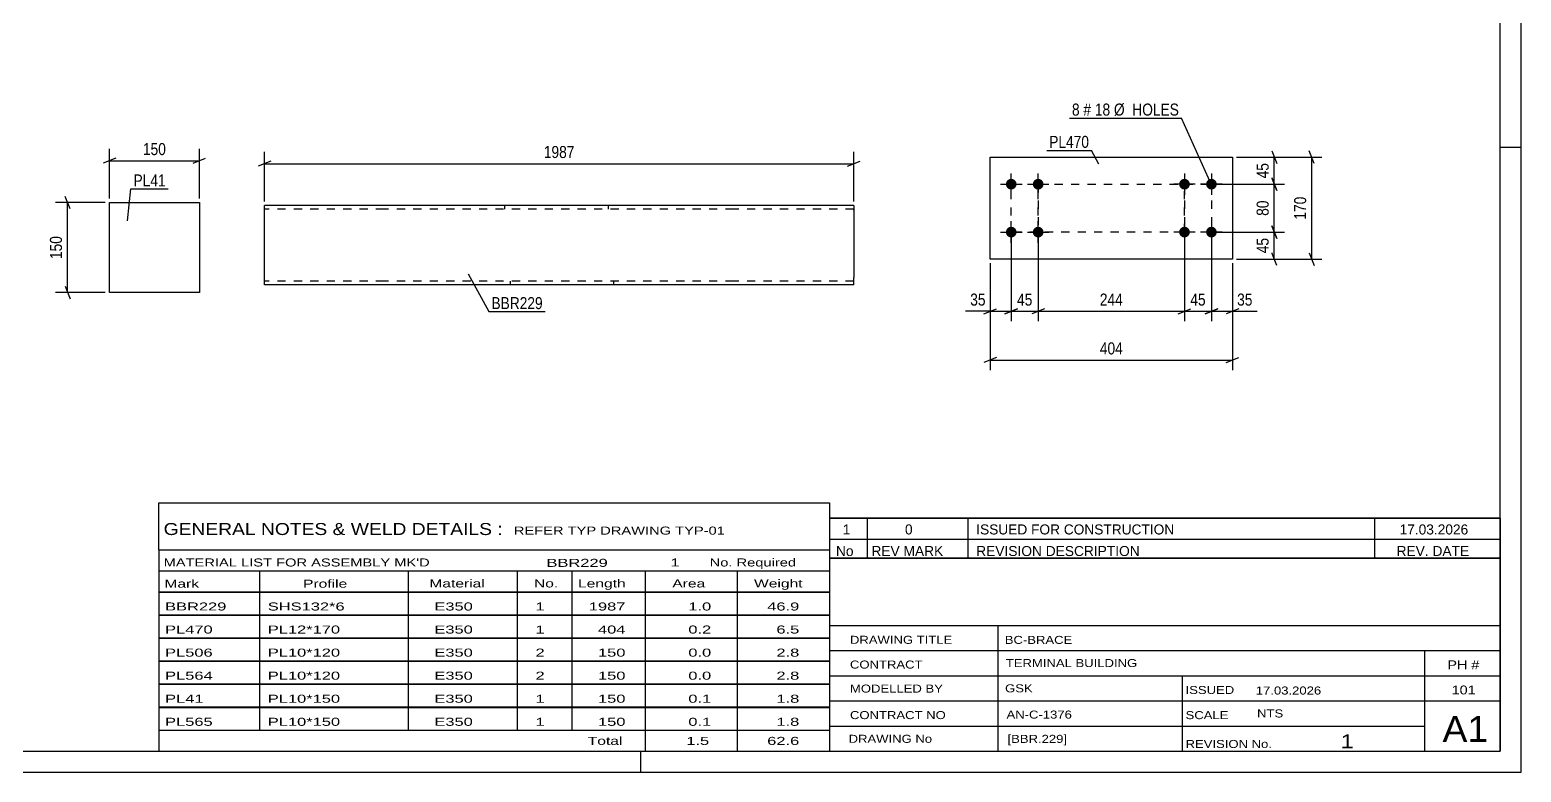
# Model space of a CAD drawing. Header units: millimetres. Extents: x 0 to 594, y 0 to 420.
# Drawn here: x 238.2 to 594, y 0 to 177.1 of the extents above; entities that cross this region are included whole.
import ezdxf

# ---------------------------------------------------------------- set-up
doc = ezdxf.new("R2010")
doc.units = ezdxf.units.MM
doc.linetypes.add('DXK_LINE_DOT2', pattern=[3.9198, 1.9599, -1.9599])
doc.styles.add('Arial Narrow', font='ARIALN.TTF', dxfattribs={"height": 0.2})

# ---------------------------------------------------------------- blocks, each defined once
blk = doc.blocks.new('Unknown-585637034-1129')
at = {"color": 5, "linetype": 'Continuous'}
for p, q in [((594, 0), (594, 420)), ((589, 5), (589, 415)), ((594, 149), (589, 149)), ((5, 5), (589, 5)), ((384, 0), (384, 5)), ((0, 0), (594, 0))]:
    blk.add_line(p, q, dxfattribs=at)
blk = doc.blocks.new('Part-585637034-5810 - 5809')
at = {"color": 2, "linetype": 'Continuous'}
for p, q in [((467.35, 146.66), (525.11, 146.66)), ((467.35, 122.38), (467.35, 146.66)), ((525.11, 146.66), (525.11, 122.38)), ((525.11, 122.38), (467.35, 122.38))]:
    blk.add_line(p, q, dxfattribs=at)
blk = doc.blocks.new('Bolt-585637034-5811 - 5809')
at = {"linetype": 'Continuous'}
for points in [[(513.68, 138.95, -1), (513.68, 141.52, -1)], [(520.11, 138.95, -1), (520.11, 141.52, -1)], [(513.68, 127.52, -1), (513.68, 130.09, -1)], [(520.11, 127.52, -1), (520.11, 130.09, -1)]]:
    blk.add_hatch(color=1, dxfattribs=at).paths.add_polyline_path(points)
at = {"color": 1, "linetype": 'Continuous'}
for p, q in [((513.68, 142.81), (513.68, 137.66)), ((520.11, 142.81), (520.11, 137.66)), ((516.25, 140.24), (511.11, 140.24)), ((522.68, 140.24), (517.54, 140.24)), ((516.25, 128.81), (511.11, 128.81)), ((513.68, 131.38), (513.68, 126.24)), ((522.68, 128.81), (517.54, 128.81)), ((520.11, 131.38), (520.11, 126.24))]:
    blk.add_line(p, q, dxfattribs=at)
blk = doc.blocks.new('Bolt-585637034-5812 - 5809')
at = {"linetype": 'Continuous'}
for points in [[(472.35, 141.52, -1), (472.35, 138.95, -1)], [(478.78, 141.52, -1), (478.78, 138.95, -1)], [(472.35, 130.09, -1), (472.35, 127.52, -1)], [(478.78, 130.09, -1), (478.78, 127.52, -1)]]:
    blk.add_hatch(color=1, dxfattribs=at).paths.add_polyline_path(points)
at = {"color": 1, "linetype": 'Continuous'}
for p, q in [((472.35, 137.66), (472.35, 142.81)), ((478.78, 137.66), (478.78, 142.81)), ((469.78, 140.24), (474.92, 140.24)), ((476.21, 140.24), (481.35, 140.24)), ((469.78, 128.81), (474.92, 128.81)), ((472.35, 126.24), (472.35, 131.38)), ((476.21, 128.81), (481.35, 128.81)), ((478.78, 126.24), (478.78, 131.38))]:
    blk.add_line(p, q, dxfattribs=at)
blk = doc.blocks.new('Part-585637034-1530 - 1514')
at = {"color": 2, "linetype": 'Continuous'}
for p, q in [((322.77, 135.13), (294.2, 135.13)), ((294.2, 116.4), (294.2, 135.13)), ((406.14, 135.13), (322.87, 135.13)), ((434.81, 135.13), (406.24, 135.13)), ((434.81, 135.13), (434.81, 117.99)), ((434.81, 116.27), (434.81, 117.99)), ((294.2, 116.27), (294.2, 116.4)), ((322.77, 116.27), (294.2, 116.27)), ((406.14, 116.27), (322.87, 116.27)), ((434.81, 116.27), (406.24, 116.27))]:
    blk.add_line(p, q, dxfattribs=at)
at = {"color": 7, "linetype": 'DXK_LINE_DOT2'}
for p, q in [((322.77, 134.27), (294.2, 134.27)), ((406.14, 134.27), (322.87, 134.27)), ((351.44, 135.13), (351.44, 134.27)), ((376.16, 135.13), (376.16, 134.27)), ((434.81, 134.27), (406.24, 134.27)), ((434.81, 134.27), (434.81, 134.21)), ((434.81, 134.21), (434.81, 134.27)), ((434.81, 134.07), (434.81, 134.21)), ((434.81, 134.21), (434.81, 134.07)), ((434.81, 117.2), (434.81, 117.66)), ((294.2, 117.13), (294.2, 117.2)), ((322.77, 117.13), (294.2, 117.13)), ((406.14, 117.13), (322.87, 117.13)), ((352.86, 116.27), (352.86, 117.13)), ((377.57, 116.27), (377.57, 117.13)), ((434.81, 117.13), (406.24, 117.13)), ((434.81, 117.13), (434.81, 117.2))]:
    blk.add_line(p, q, dxfattribs=at)
blk = doc.blocks.new('Part-585637034-5828 - 5827')
at = {"color": 2, "linetype": 'Continuous'}
for p, q in [((257.24, 135.83), (278.67, 135.83)), ((257.24, 114.4), (257.24, 135.83)), ((278.67, 135.83), (278.67, 114.4)), ((278.67, 114.4), (257.24, 114.4))]:
    blk.add_line(p, q, dxfattribs=at)
blk = doc.blocks.new('Rectangle-585637034-6182 - 5809')
at = {"color": 1, "linetype": 'DXK_LINE_DOT2'}
blk.add_lwpolyline([(472.35, 140.24), (478.78, 140.24), (478.78, 128.81), (472.35, 128.81), (472.35, 140.24)], close=True, dxfattribs=at)
blk = doc.blocks.new('Rectangle-585637034-6192 - 5809')
at = {"color": 1, "linetype": 'DXK_LINE_DOT2'}
blk.add_lwpolyline([(478.78, 140.24), (513.68, 140.24), (513.68, 128.81), (478.78, 128.81), (478.78, 140.24)], close=True, dxfattribs=at)
blk = doc.blocks.new('Rectangle-585637034-6202 - 5809')
at = {"color": 1, "linetype": 'DXK_LINE_DOT2'}
blk.add_lwpolyline([(513.68, 140.24), (520.11, 140.24), (520.11, 128.81), (513.68, 128.81), (513.68, 140.24)], close=True, dxfattribs=at)
blk = doc.blocks.new('StraightDimension-585637034-5876 - 5809')
at = {"color": 7, "linetype": 'Continuous'}
for p, q in [((526.11, 146.66), (546.45, 146.66)), ((544.65, 145.16), (543.45, 148.16)), ((544.05, 122.38), (544.05, 146.66)), ((526.11, 122.38), (546.45, 122.38)), ((543.45, 123.88), (544.65, 120.88))]:
    blk.add_line(p, q, dxfattribs=at)
at = {"color": 0}
blk.add_wipeout([(543.3, 137.86), (539.1, 137.86), (539.1, 131.18), (543.3, 131.18)], dxfattribs=at)
at = {"color": 3, "style": 'Arial Narrow'}
blk.add_text('170', height=2.863, rotation=90.0002, dxfattribs=at).set_placement((542.7, 131.78))
blk = doc.blocks.new('StraightDimension-585637034-5840 - 5809')
at = {"color": 7, "linetype": 'Continuous'}
for p, q in [((472.35, 127.81), (472.35, 107.53)), ((467.35, 121.38), (467.35, 107.53)), ((465.85, 109.33), (468.85, 110.53)), ((473.85, 110.53), (470.85, 109.33)), ((467.35, 109.93), (472.35, 109.93))]:
    blk.add_line(p, q, dxfattribs=at)
at = {"color": 0}
blk.add_wipeout([(466.83, 110.68), (466.83, 114.88), (461.97, 114.88), (461.97, 110.68)], dxfattribs=at)
at = {"color": 7, "linetype": 'Continuous'}
blk.add_line((467.35, 109.93), (461.44, 109.93), dxfattribs=at)
blk.add_line((467.35, 109.93), (461.44, 109.93), dxfattribs=at)
at = {"color": 3, "style": 'Arial Narrow'}
blk.add_text('35', height=2.863, dxfattribs=at).set_placement((462.57, 111.28))
blk = doc.blocks.new('StraightDimension-585637034-5836 - 5809')
at = {"color": 7, "linetype": 'Continuous'}
for p, q in [((520.11, 127.81), (520.11, 107.53)), ((525.11, 121.38), (525.11, 107.53)), ((518.61, 109.33), (521.61, 110.53)), ((526.61, 110.53), (523.61, 109.33)), ((520.11, 109.93), (525.11, 109.93))]:
    blk.add_line(p, q, dxfattribs=at)
at = {"color": 0}
blk.add_wipeout([(530.49, 110.68), (530.49, 114.88), (525.64, 114.88), (525.64, 110.68)], dxfattribs=at)
at = {"color": 7, "linetype": 'Continuous'}
blk.add_line((525.11, 109.93), (531.02, 109.93), dxfattribs=at)
blk.add_line((525.11, 109.93), (531.02, 109.93), dxfattribs=at)
at = {"color": 3, "style": 'Arial Narrow'}
blk.add_text('35', height=2.863, dxfattribs=at).set_placement((526.24, 111.28))
blk = doc.blocks.new('StraightDimension-585637034-5837 - 5809')
at = {"color": 7, "linetype": 'Continuous'}
for p, q in [((513.68, 127.81), (513.68, 107.53)), ((520.11, 127.81), (520.11, 107.53)), ((512.18, 109.33), (515.18, 110.53)), ((521.61, 110.53), (518.61, 109.33)), ((513.68, 109.93), (520.11, 109.93))]:
    blk.add_line(p, q, dxfattribs=at)
at = {"color": 0}
blk.add_wipeout([(519.32, 110.68), (519.32, 114.88), (514.47, 114.88), (514.47, 110.68)], dxfattribs=at)
at = {"color": 3, "style": 'Arial Narrow'}
blk.add_text('45', height=2.863, dxfattribs=at).set_placement((515.07, 111.28))
blk = doc.blocks.new('StraightDimension-585637034-5838 - 5809')
at = {"color": 7, "linetype": 'Continuous'}
for p, q in [((478.78, 127.81), (478.78, 107.53)), ((513.68, 127.81), (513.68, 107.53)), ((480.28, 110.53), (477.28, 109.33)), ((512.18, 109.33), (515.18, 110.53)), ((478.78, 109.93), (513.68, 109.93))]:
    blk.add_line(p, q, dxfattribs=at)
at = {"color": 0}
blk.add_wipeout([(499.57, 110.68), (499.57, 114.88), (492.89, 114.88), (492.89, 110.68)], dxfattribs=at)
at = {"color": 3, "style": 'Arial Narrow'}
blk.add_text('244', height=2.863, dxfattribs=at).set_placement((493.49, 111.28))
blk = doc.blocks.new('StraightDimension-585637034-5839 - 5809')
at = {"color": 7, "linetype": 'Continuous'}
for p, q in [((472.35, 127.81), (472.35, 107.53)), ((478.78, 127.81), (478.78, 107.53)), ((470.85, 109.33), (473.85, 110.53)), ((480.28, 110.53), (477.28, 109.33)), ((472.35, 109.93), (478.78, 109.93))]:
    blk.add_line(p, q, dxfattribs=at)
at = {"color": 0}
blk.add_wipeout([(477.99, 110.68), (477.99, 114.88), (473.14, 114.88), (473.14, 110.68)], dxfattribs=at)
at = {"color": 3, "style": 'Arial Narrow'}
blk.add_text('45', height=2.863, dxfattribs=at).set_placement((473.74, 111.28))
blk = doc.blocks.new('StraightDimension-585637034-5856 - 5809')
at = {"color": 7, "linetype": 'Continuous'}
for p, q in [((467.35, 121.38), (467.35, 95.89)), ((525.11, 121.38), (525.11, 95.89)), ((468.85, 98.89), (465.85, 97.69)), ((467.35, 98.29), (525.11, 98.29)), ((523.61, 97.69), (526.61, 98.89))]:
    blk.add_line(p, q, dxfattribs=at)
at = {"color": 0}
blk.add_wipeout([(499.57, 99.04), (499.57, 103.24), (492.89, 103.24), (492.89, 99.04)], dxfattribs=at)
at = {"color": 3, "style": 'Arial Narrow'}
blk.add_text('404', height=2.863, dxfattribs=at).set_placement((493.49, 99.64))
blk = doc.blocks.new('StraightDimension-585637034-6154 - 5809')
at = {"color": 7, "linetype": 'Continuous'}
for p, q in [((526.11, 146.66), (537.51, 146.66)), ((534.51, 148.16), (535.71, 145.16)), ((535.11, 140.24), (535.11, 146.66)), ((521.11, 140.24), (537.51, 140.24)), ((535.71, 138.74), (534.51, 141.74))]:
    blk.add_line(p, q, dxfattribs=at)
at = {"color": 0}
blk.add_wipeout([(534.36, 145.88), (530.16, 145.88), (530.16, 141.02), (534.36, 141.02)], dxfattribs=at)
at = {"color": 3, "style": 'Arial Narrow'}
blk.add_text('45', height=2.863, rotation=90.0002, dxfattribs=at).set_placement((533.76, 141.62))
blk = doc.blocks.new('StraightDimension-585637034-6155 - 5809')
at = {"color": 7, "linetype": 'Continuous'}
for p, q in [((521.11, 140.24), (537.51, 140.24)), ((534.51, 141.74), (535.71, 138.74)), ((535.11, 128.81), (535.11, 140.24)), ((521.11, 128.81), (537.51, 128.81)), ((535.71, 127.31), (534.51, 130.31))]:
    blk.add_line(p, q, dxfattribs=at)
at = {"color": 0}
blk.add_wipeout([(534.36, 136.95), (530.16, 136.95), (530.16, 132.09), (534.36, 132.09)], dxfattribs=at)
at = {"color": 3, "style": 'Arial Narrow'}
blk.add_text('80', height=2.863, rotation=90.0002, dxfattribs=at).set_placement((533.76, 132.69))
blk = doc.blocks.new('StraightDimension-585637034-6156 - 5809')
at = {"color": 7, "linetype": 'Continuous'}
for p, q in [((521.11, 128.81), (537.51, 128.81)), ((534.51, 130.31), (535.71, 127.31)), ((535.11, 122.38), (535.11, 128.81)), ((526.11, 122.38), (537.51, 122.38)), ((535.71, 120.88), (534.51, 123.88))]:
    blk.add_line(p, q, dxfattribs=at)
at = {"color": 0}
blk.add_wipeout([(534.36, 128.02), (530.16, 128.02), (530.16, 123.16), (534.36, 123.16)], dxfattribs=at)
at = {"color": 3, "style": 'Arial Narrow'}
blk.add_text('45', height=2.863, rotation=90.0002, dxfattribs=at).set_placement((533.76, 123.76))
blk = doc.blocks.new('StraightDimension-585637034-1534 - 1514')
at = {"color": 7, "linetype": 'Continuous'}
for p, q in [((294.2, 136.13), (294.2, 147.98)), ((434.81, 136.13), (434.81, 147.98)), ((295.7, 145.73), (292.7, 144.53)), ((294.2, 145.13), (434.81, 145.13)), ((433.31, 144.53), (436.31, 145.73))]:
    blk.add_line(p, q, dxfattribs=at)
at = {"color": 0}
blk.add_wipeout([(368.76, 145.88), (368.76, 150.08), (360.25, 150.08), (360.25, 145.88)], dxfattribs=at)
at = {"color": 3, "style": 'Arial Narrow'}
blk.add_text('1987', height=2.863, dxfattribs=at).set_placement((360.85, 146.48))
blk = doc.blocks.new('StraightDimension-585637034-5912 - 5827')
at = {"color": 7, "linetype": 'Continuous'}
for p, q in [((258.74, 146.43), (255.74, 145.23)), ((257.24, 136.83), (257.24, 148.68)), ((277.17, 145.23), (280.17, 146.43)), ((278.67, 136.83), (278.67, 148.68)), ((257.24, 145.83), (278.67, 145.83))]:
    blk.add_line(p, q, dxfattribs=at)
at = {"color": 0}
blk.add_wipeout([(271.3, 146.58), (271.3, 150.78), (264.61, 150.78), (264.61, 146.58)], dxfattribs=at)
at = {"color": 3, "style": 'Arial Narrow'}
blk.add_text('150', height=2.863, dxfattribs=at).set_placement((265.21, 147.18))
blk = doc.blocks.new('StraightDimension-585637034-5916 - 5827')
at = {"color": 7, "linetype": 'Continuous'}
for p, q in [((256.24, 135.83), (244.39, 135.83)), ((247.84, 134.33), (246.64, 137.33)), ((247.24, 114.4), (247.24, 135.83)), ((256.24, 114.4), (244.39, 114.4)), ((246.64, 115.9), (247.84, 112.9))]:
    blk.add_line(p, q, dxfattribs=at)
at = {"color": 0}
blk.add_wipeout([(246.49, 128.46), (242.29, 128.46), (242.29, 121.78), (246.49, 121.78)], dxfattribs=at)
at = {"color": 3, "style": 'Arial Narrow'}
blk.add_text('150', height=2.863, rotation=90.0002, dxfattribs=at).set_placement((245.89, 122.38))
blk = doc.blocks.new('Unknown-585637034-6310')
at = {"color": 7, "linetype": 'Continuous'}
for p, q in [((429, 51.05), (429, 5)), ((429, 51.05), (589, 51.05)), ((589, 51), (589, 5)), ((429, 35), (589, 35)), ((469.14, 35), (469.14, 5)), ((429, 29), (589, 29)), ((571, 5.05), (571, 29.05)), ((429, 23), (589, 23)), ((513.14, 23), (513.14, 5)), ((429, 17), (589, 17)), ((429, 11), (571, 11)), ((429, 5), (589, 5))]:
    blk.add_line(p, q, dxfattribs=at)
at = {"color": 7, "style": 'Arial Narrow'}
for s, height, width, p in [('DRAWING TITLE', 1.9089, 1.425378, (433.88, 30.61)), ('BC-BRACE', 1.909, 1.425378, (470.81, 30.59)), ('CONTRACT', 1.909, 1.425378, (433.88, 24.71)), ('TERMINAL BUILDING', 1.9089, 1.425378, (471.06, 25.07)), ('MODELLED BY', 1.9089, 1.425378, (433.88, 18.98)), ('GSK', 1.909, 1.425378, (470.88, 19.04)), ('ISSUED', 1.909, 1.425378, (513.94, 18.64)), ('17.03.2026', 1.909, 1.425378, (530.69, 18.52)), ('CONTRACT NO', 1.9089, 1.425378, (433.88, 12.66)), ('AN-C-1376', 1.909, 1.425378, (471.23, 12.78)), ('SCALE', 1.909, 1.425378, (513.94, 12.65)), ('A1', 6.204, 1.25, (575.24, 7.2)), ('DRAWING No', 1.909, 1.425378, (433.56, 7)), ('[BBR.229]', 1.909, 1.425378, (471.46, 6.99)), ('REVISION No.', 1.9089, 1.425378, (513.94, 5.77)), ('1', 3.34, 1.5, (550.91, 5.68))]:
    blk.add_text(s, height=height, dxfattribs=dict(at, width=width)).set_placement(p)
at = {"color": 7, "linetype": 'Continuous', "style": 'Arial Narrow'}
for s, height, width, p in [('PH #', 2.1, 1.42538, (576.4, 24.55)), ('101', 2.1, 1.42538, (577.41, 18.55)), ('NTS', 1.909, 1.425378, (531, 13.05))]:
    blk.add_text(s, height=height, dxfattribs=dict(at, width=width)).set_placement(p)
blk = doc.blocks.new('Unknown-585637034-6311')
at = {"color": 7, "linetype": 'Continuous'}
for p, q in [((429, 60.55), (589, 60.55)), ((589, 60.55), (429, 60.55)), ((429, 60.55), (429, 55.55)), ((438, 60.55), (438, 55.55)), ((462, 60.55), (462, 55.55)), ((559, 60.55), (559, 55.55)), ((589, 60.55), (589, 55.55)), ((429, 55.55), (589, 55.55)), ((429, 55.55), (429, 51.05)), ((429, 55.55), (589, 55.55)), ((438, 55.55), (438, 51.05)), ((462, 55.55), (462, 51.05)), ((559, 55.55), (559, 51.05)), ((589, 55.55), (589, 51.05)), ((589, 51.05), (429, 51.05))]:
    blk.add_line(p, q, dxfattribs=at)
at = {"color": 7, "linetype": 'Continuous', "style": 'Arial Narrow'}
for s, height, width, p in [('1', 2.39, 1.196471, (432.16, 56.7)), ('0', 2.39, 1.196471, (447, 56.7)), ('ISSUED FOR CONSTRUCTION', 2.3861, 1.196471, (464, 56.7)), ('17.03.2026', 2.386, 1.196471, (565, 56.7)), ('No', 2.386, 1.2, (430.54, 51.55)), ('REV MARK', 2.386, 1.2, (439, 51.55)), ('REVISION DESCRIPTION', 2.3861, 1.2, (464, 51.55)), ('REV. DATE', 2.386, 1.2, (564.28, 51.55))]:
    blk.add_text(s, height=height, dxfattribs=dict(at, width=width)).set_placement(p)
blk = doc.blocks.new('Unknown-585637034-6312')
at = {"color": 7, "linetype": 'Continuous'}
for p, q in [((269, 64.25), (429, 64.25)), ((269, 53), (269, 64.25)), ((429, 64.25), (429, 53)), ((269, 53), (429, 53)), ((269, 53), (269, 48)), ((429, 53), (429, 48)), ((269, 48), (429, 48)), ((269, 48), (269, 43)), ((293, 48), (293, 43)), ((328.5, 48), (328.5, 43)), ((354.5, 48), (354.5, 43)), ((367.5, 48), (367.5, 43)), ((385, 48), (385, 43)), ((407, 48), (407, 43)), ((429, 48), (429, 43)), ((269, 43), (429, 43)), ((269, 42.95), (269, 37.55)), ((269, 42.95), (429, 42.95)), ((293, 43), (293, 37.5)), ((328.5, 43), (328.5, 37.5)), ((354.5, 43), (354.5, 37.5)), ((367.5, 43), (367.5, 37.5)), ((385, 43), (385, 37.5)), ((407, 43), (407, 37.5)), ((429, 42.95), (429, 37.55)), ((269, 37.55), (429, 37.55)), ((269, 37.45), (269, 32.05)), ((269, 37.45), (429, 37.45)), ((293, 37.5), (293, 32)), ((328.5, 37.5), (328.5, 32)), ((354.5, 37.5), (354.5, 32)), ((367.5, 37.5), (367.5, 32)), ((385, 37.5), (385, 32)), ((407, 37.5), (407, 32)), ((429, 37.45), (429, 32.05)), ((269, 32.05), (429, 32.05)), ((269, 31.95), (269, 26.55)), ((269, 31.95), (429, 31.95)), ((293, 32), (293, 26.5)), ((328.5, 32), (328.5, 26.5)), ((354.5, 32), (354.5, 26.5)), ((367.5, 32), (367.5, 26.5)), ((385, 32), (385, 26.5)), ((407, 32), (407, 26.5)), ((429, 31.95), (429, 26.55)), ((269, 26.55), (429, 26.55)), ((269, 26.45), (269, 21.05)), ((269, 26.45), (429, 26.45)), ((293, 26.5), (293, 21)), ((328.5, 26.5), (328.5, 21)), ((354.5, 26.5), (354.5, 21)), ((367.5, 26.5), (367.5, 21)), ((385, 26.5), (385, 21)), ((407, 26.5), (407, 21)), ((429, 26.45), (429, 21.05)), ((269, 21.05), (429, 21.05)), ((269, 20.95), (269, 15.55)), ((269, 20.95), (429, 20.95)), ((293, 21), (293, 15.5)), ((328.5, 21), (328.5, 15.5)), ((354.5, 21), (354.5, 15.5)), ((367.5, 21), (367.5, 15.5)), ((385, 21), (385, 15.5)), ((407, 21), (407, 15.5)), ((429, 20.95), (429, 15.55)), ((269, 15.55), (429, 15.55)), ((269, 15.45), (269, 10.05)), ((269, 15.45), (429, 15.45)), ((293, 15.5), (293, 10)), ((328.5, 15.5), (328.5, 10)), ((354.5, 15.5), (354.5, 10)), ((367.5, 15.5), (367.5, 10)), ((385, 15.5), (385, 10)), ((407, 15.5), (407, 10)), ((429, 15.45), (429, 10.05)), ((269, 10.05), (429, 10.05)), ((269, 10), (429, 10)), ((269, 10), (269, 5)), ((385, 10), (385, 5)), ((407, 10), (407, 5)), ((429, 10), (429, 5)), ((269, 5), (429, 5))]:
    blk.add_line(p, q, dxfattribs=at)
at = {"color": 7, "style": 'Arial Narrow'}
for s, height, width, p in [('GENERAL NOTES & WELD DETAILS :', 2.8633, 1.4, (270.15, 56.56)), ('REFER TYP DRAWING TYP-01', 1.9089, 1.6, (353.7, 56.66)), ("MATERIAL LIST FOR ASSEMBLY MK'D", 1.9089, 1.6, (270.15, 49.06)), ('BBR229', 1.909, 1.794707, (361.48, 48.97)), ('1', 1.91, 1.794707, (391.08, 49.06)), ('No. Required', 1.9089, 1.6, (400.41, 49.06)), ('Mark', 1.909, 1.7, (270.34, 44)), ('Profile', 1.909, 1.7, (303.41, 44)), ('Material', 1.909, 1.7, (333.54, 44.06)), ('No.', 1.909, 1.7, (358.5, 44.06)), ('Length', 1.909, 1.7, (369, 44.06)), ('Area', 1.909, 1.7, (391.5, 44.06)), ('Weight', 1.909, 1.7, (411, 44.06))]:
    blk.add_text(s, height=height, dxfattribs=dict(at, width=width)).set_placement(p)
at = {"color": 7, "linetype": 'Continuous', "style": 'Arial Narrow'}
for s, height, width, p in [('BBR229', 1.909, 1.794707, (270.5, 38.56)), ('SHS132*6', 1.909, 1.794707, (295, 38.56)), ('E350', 1.909, 1.794707, (334.74, 38.56)), ('1', 1.91, 1.794707, (358.86, 38.56)), ('1987', 1.909, 1.794707, (371.58, 38.56)), ('1.0', 1.909, 1.794707, (395.32, 38.56)), ('46.9', 1.909, 1.794707, (414.14, 38.56)), ('PL470', 1.909, 1.794707, (270.5, 33.06)), ('PL12*170', 1.909, 1.794707, (295, 33.06)), ('E350', 1.909, 1.794707, (334.74, 33.06)), ('1', 1.91, 1.794707, (358.86, 33.06)), ('404', 1.909, 1.794707, (373.77, 33.06)), ('0.2', 1.909, 1.794707, (395.32, 33.06)), ('6.5', 1.909, 1.794707, (416.33, 33.06)), ('PL506', 1.909, 1.794707, (270.5, 27.56)), ('PL10*120', 1.909, 1.794707, (295, 27.56)), ('E350', 1.909, 1.794707, (334.74, 27.56)), ('2', 1.91, 1.794707, (358.86, 27.56)), ('150', 1.909, 1.794707, (373.77, 27.56)), ('0.0', 1.909, 1.794707, (395.32, 27.56)), ('2.8', 1.909, 1.794707, (416.33, 27.56)), ('PL564', 1.909, 1.794707, (270.5, 22.06)), ('PL10*120', 1.909, 1.794707, (295, 22.06)), ('E350', 1.909, 1.794707, (334.74, 22.06)), ('2', 1.91, 1.794707, (358.86, 22.06)), ('150', 1.909, 1.794707, (373.77, 22.06)), ('0.0', 1.909, 1.794707, (395.32, 22.06)), ('2.8', 1.909, 1.794707, (416.33, 22.06)), ('PL41', 1.909, 1.794707, (270.5, 16.56)), ('PL10*150', 1.909, 1.794707, (295, 16.56)), ('E350', 1.909, 1.794707, (334.74, 16.56)), ('1', 1.91, 1.794707, (358.86, 16.56)), ('150', 1.909, 1.794707, (373.77, 16.56)), ('0.1', 1.909, 1.794707, (395.32, 16.56)), ('1.8', 1.909, 1.794707, (416.33, 16.56)), ('PL565', 1.909, 1.794707, (270.5, 11.06)), ('PL10*150', 1.909, 1.794707, (295, 11.06)), ('E350', 1.909, 1.794707, (334.74, 11.06)), ('1', 1.91, 1.794707, (358.86, 11.06)), ('150', 1.909, 1.794707, (373.77, 11.06)), ('0.1', 1.909, 1.794707, (395.32, 11.06)), ('1.8', 1.909, 1.794707, (416.33, 11.06)), ('Total', 1.909, 1.7, (371.33, 6.5)), ('1.5', 1.909, 1.794707, (394.83, 6.5)), ('62.6', 1.909, 1.794707, (414.14, 6.5))]:
    blk.add_text(s, height=height, dxfattribs=dict(at, width=width)).set_placement(p)
blk = doc.blocks.new('MarkSet-585637034-6116 - 5809')
at = {"color": 0}
blk.add_wipeout([(488.67, 156.6), (488.67, 159.6), (486.84, 159.6), (486.84, 156.6)], dxfattribs=at)
blk.add_wipeout([(488.67, 156.6), (488.67, 159.6), (486.84, 159.6), (486.84, 156.6)], dxfattribs=at)
blk.add_wipeout([(491.4, 156.6), (491.4, 159.6), (489.57, 159.6), (489.57, 156.6)], dxfattribs=at)
blk.add_wipeout([(491.4, 156.6), (491.4, 159.6), (489.57, 159.6), (489.57, 156.6)], dxfattribs=at)
at = {"color": 3, "style": 'Arial Narrow'}
blk.add_text('8', height=2.86, dxfattribs=at).set_placement((486.84, 156.6))
at = {"color": 0}
blk.add_wipeout([(495.95, 156.6), (495.95, 159.6), (492.3, 159.6), (492.3, 156.6)], dxfattribs=at)
blk.add_wipeout([(495.95, 156.6), (495.95, 159.6), (492.3, 159.6), (492.3, 156.6)], dxfattribs=at)
at = {"color": 3, "style": 'Arial Narrow'}
blk.add_text('#', height=2.86, dxfattribs=at).set_placement((489.57, 156.6))
at = {"color": 0}
blk.add_wipeout([(512.38, 156.6), (512.38, 159.6), (496.85, 159.6), (496.85, 156.6)], dxfattribs=at)
blk.add_wipeout([(512.38, 156.6), (512.38, 159.6), (496.85, 159.6), (496.85, 156.6)], dxfattribs=at)
at = {"color": 7, "linetype": 'Continuous'}
for p in [(486.24, 156), (520.12, 140.12)]:
    blk.add_line(p, (512.98, 156), dxfattribs=at)
at = {"color": 3, "style": 'Arial Narrow'}
for s, p in [('18', (492.3, 156.6)), ('Ø  HOLES', (496.85, 156.6))]:
    blk.add_text(s, height=2.863, dxfattribs=at).set_placement(p)
blk = doc.blocks.new('Mark-585637034-5919 - 5809')
at = {"color": 0}
blk.add_wipeout([(490.92, 148.9), (490.92, 151.9), (481.41, 151.9), (481.41, 148.9)], dxfattribs=at)
blk.add_wipeout([(490.92, 148.9), (490.92, 151.9), (481.41, 151.9), (481.41, 148.9)], dxfattribs=at)
at = {"color": 30, "linetype": 'Continuous'}
for p in [(480.81, 148.3), (493.28, 145)]:
    blk.add_line(p, (491.52, 148.3), dxfattribs=at)
at = {"color": 3, "style": 'Arial Narrow'}
blk.add_text('PL470', height=2.863, dxfattribs=at).set_placement((481.41, 148.9))
blk = doc.blocks.new('Mark-585637034-1526 - 1514')
at = {"color": 0}
blk.add_wipeout([(360.59, 110.44), (360.59, 113.44), (348.35, 113.44), (348.35, 110.44)], dxfattribs=at)
blk.add_wipeout([(360.59, 110.44), (360.59, 113.44), (348.35, 113.44), (348.35, 110.44)], dxfattribs=at)
at = {"color": 30, "linetype": 'Continuous'}
for p, q in [((342.8, 118.84), (347.75, 109.84)), ((347.75, 109.84), (361.19, 109.84))]:
    blk.add_line(p, q, dxfattribs=at)
at = {"color": 3, "style": 'Arial Narrow'}
blk.add_text('BBR229', height=2.863, dxfattribs=at).set_placement((348.35, 110.44))
blk = doc.blocks.new('Mark-585637034-5928 - 5827')
at = {"color": 0}
blk.add_wipeout([(270.64, 139.69), (270.64, 142.69), (262.96, 142.69), (262.96, 139.69)], dxfattribs=at)
blk.add_wipeout([(270.64, 139.69), (270.64, 142.69), (262.96, 142.69), (262.96, 139.69)], dxfattribs=at)
at = {"color": 30, "linetype": 'Continuous'}
for p, q in [((261.57, 131.5), (262.36, 139.09)), ((262.36, 139.09), (271.24, 139.09))]:
    blk.add_line(p, q, dxfattribs=at)
at = {"color": 3, "style": 'Arial Narrow'}
blk.add_text('PL41', height=2.863, dxfattribs=at).set_placement((262.96, 139.69))

msp = doc.modelspace()

# ---------------------------------------------------------------- block references
for name in ['Unknown-585637034-1129', 'Part-585637034-5810 - 5809', 'Bolt-585637034-5812 - 5809', 'Bolt-585637034-5811 - 5809', 'Rectangle-585637034-6182 - 5809', 'Rectangle-585637034-6192 - 5809', 'Rectangle-585637034-6202 - 5809', 'Part-585637034-5828 - 5827', 'Part-585637034-1530 - 1514', 'Unknown-585637034-6312', 'Unknown-585637034-6311', 'Unknown-585637034-6310']:
    msp.add_blockref(name, (0, 0))

# ---------------------------------------------------------------- next in the draw order: block references
for name in ['StraightDimension-585637034-5912 - 5827', 'StraightDimension-585637034-1534 - 1514', 'StraightDimension-585637034-5876 - 5809', 'StraightDimension-585637034-5840 - 5809', 'Mark-585637034-1526 - 1514']:
    msp.add_blockref(name, (0, 0))

# ---------------------------------------------------------------- next in the draw order: block references
for name in ['StraightDimension-585637034-6154 - 5809', 'Mark-585637034-5928 - 5827', 'StraightDimension-585637034-5916 - 5827', 'StraightDimension-585637034-5836 - 5809']:
    msp.add_blockref(name, (0, 0))

# ---------------------------------------------------------------- next in the draw order: block references
msp.add_blockref('StraightDimension-585637034-5837 - 5809', (0, 0))

# ---------------------------------------------------------------- next in the draw order: block references
for name in ['StraightDimension-585637034-6155 - 5809', 'StraightDimension-585637034-5838 - 5809']:
    msp.add_blockref(name, (0, 0))

# ---------------------------------------------------------------- next in the draw order: block references
for name in ['MarkSet-585637034-6116 - 5809', 'StraightDimension-585637034-5839 - 5809']:
    msp.add_blockref(name, (0, 0))

# ---------------------------------------------------------------- next in the draw order: block references
for name in ['Mark-585637034-5919 - 5809', 'StraightDimension-585637034-5856 - 5809']:
    msp.add_blockref(name, (0, 0))

# ---------------------------------------------------------------- next in the draw order: block references
msp.add_blockref('StraightDimension-585637034-6156 - 5809', (0, 0))

doc.saveas('drawing.dxf')
